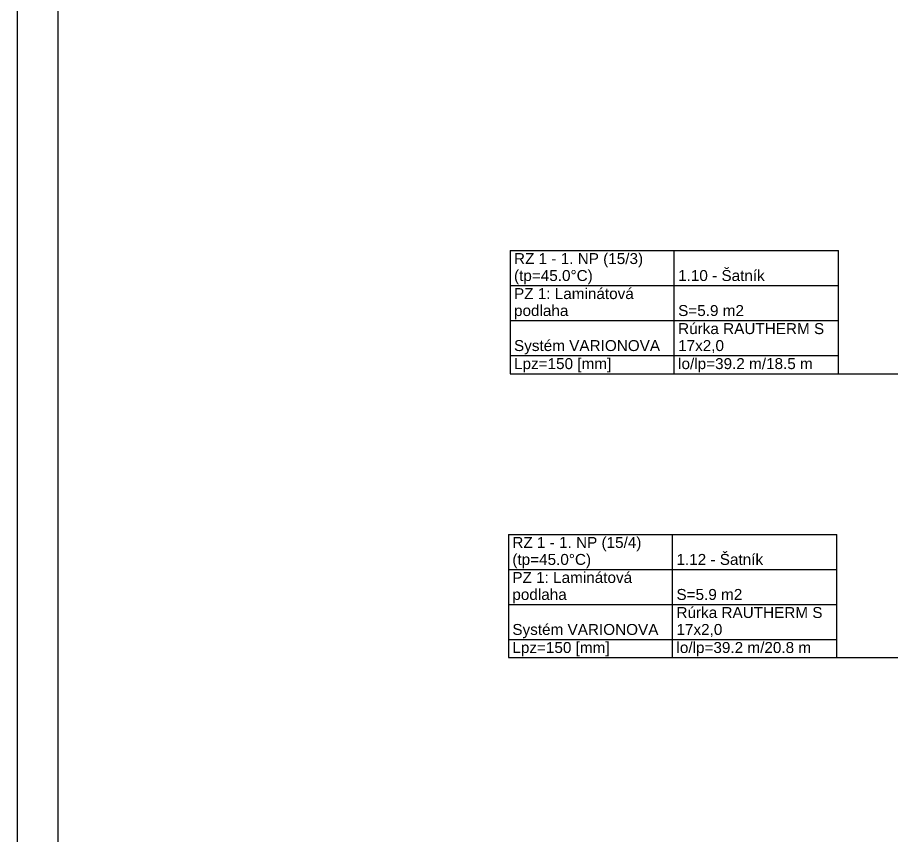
# Model space of a CAD drawing. Header units: millimetres. Extents: x 90740 to 167944, y -39332 to 25855.
# Drawn here: x 90740 to 98729, y 3347 to 10823 of the extents above; entities that cross this region are included whole.
import ezdxf

# ---------------------------------------------------------------- set-up
doc = ezdxf.new("R2010")
doc.units = ezdxf.units.MM
doc.layers.add('NETLAC', color=6, linetype='Continuous', plot=False)
doc.layers.add('TABU_KY', color=7, linetype='Continuous')
doc.styles.add('ARIAL', font='arial.ttf')

msp = doc.modelspace()

# ---------------------------------------------------------------- linework, layer by layer
msp.add_lwpolyline([(91110.7, 22087.4), (132115, 22055), (132115, -6895), (91110.7, -6862.6)], close=True)
at = {"layer": 'NETLAC'}
msp.add_lwpolyline([(90740, 22430), (132490, 22430), (132490, -7270), (90740, -7270)], close=True, dxfattribs=at)
at = {"layer": 'TABU_KY', "color": 5}
for p, q in [((95243.4, 8692.5), (98243.4, 8692.5)), ((96743.4, 8372.5), (96743.4, 8692.5)), ((95243.4, 8372.5), (98243.4, 8372.5)), ((96743.4, 8052.5), (96743.4, 8372.5)), ((95243.4, 8052.5), (98243.4, 8052.5)), ((96743.4, 7732.5), (96743.4, 8052.5)), ((95243.4, 7732.5), (98243.4, 7732.5)), ((96743.4, 7567.5), (96743.4, 7732.5)), ((98243.4, 7567.5), (100502.4, 7567.5)), ((95228.2, 6098.3), (98228.2, 6098.3)), ((96728.2, 5778.3), (96728.2, 6098.3)), ((95228.2, 5778.3), (98228.2, 5778.3)), ((96728.2, 5458.3), (96728.2, 5778.3)), ((95228.2, 5458.3), (98228.2, 5458.3)), ((96728.2, 5138.3), (96728.2, 5458.3)), ((95228.2, 5138.3), (98228.2, 5138.3)), ((96728.2, 4973.3), (96728.2, 5138.3)), ((98228.2, 4973.3), (100692.9, 4973.3))]:
    msp.add_line(p, q, dxfattribs=at)
for points in [[(95243.4, 8692.5), (95243.4, 7567.5), (98243.4, 7567.5), (98243.4, 8692.5)], [(95228.2, 6098.3), (95228.2, 4973.3), (98228.2, 4973.3), (98228.2, 6098.3)]]:
    msp.add_lwpolyline(points, dxfattribs=at)

# ---------------------------------------------------------------- texts
at = {"layer": 'TABU_KY', "color": 160, "style": 'ARIAL'}
for s, p in [('RZ 1 - 1. NP (15/3) ', (95278.4, 8569.5)), ('(tp=45.0°C)', (95278.4, 8414.5)), ('1.10 - Šatník', (96778.4, 8414.5)), ('PZ 1: Laminátová', (95278.4, 8249.5)), ('podlaha', (95278.4, 8094.5)), ('S=5.9 m2', (96778.4, 8094.5)), ('Rúrka RAUTHERM S', (96778.4, 7929.5)), ('Systém VARIONOVA', (95278.4, 7774.5)), ('17x2,0', (96778.4, 7774.5)), ('Lpz=150 [mm]', (95278.4, 7609.5)), ('lo/lp=39.2 m/18.5 m', (96778.4, 7609.5)), ('RZ 1 - 1. NP (15/4) ', (95263.2, 5975.3)), ('(tp=45.0°C)', (95263.2, 5820.3)), ('1.12 - Šatník', (96763.2, 5820.3)), ('PZ 1: Laminátová', (95263.2, 5655.3)), ('podlaha', (95263.2, 5500.3)), ('S=5.9 m2', (96763.2, 5500.3)), ('Rúrka RAUTHERM S', (96763.2, 5335.3)), ('Systém VARIONOVA', (95263.2, 5180.3)), ('17x2,0', (96763.2, 5180.3)), ('Lpz=150 [mm]', (95263.2, 5015.3)), ('lo/lp=39.2 m/20.8 m', (96763.2, 5015.3))]:
    msp.add_text(s, height=100, dxfattribs=at).set_placement(p)

doc.saveas('drawing.dxf')
